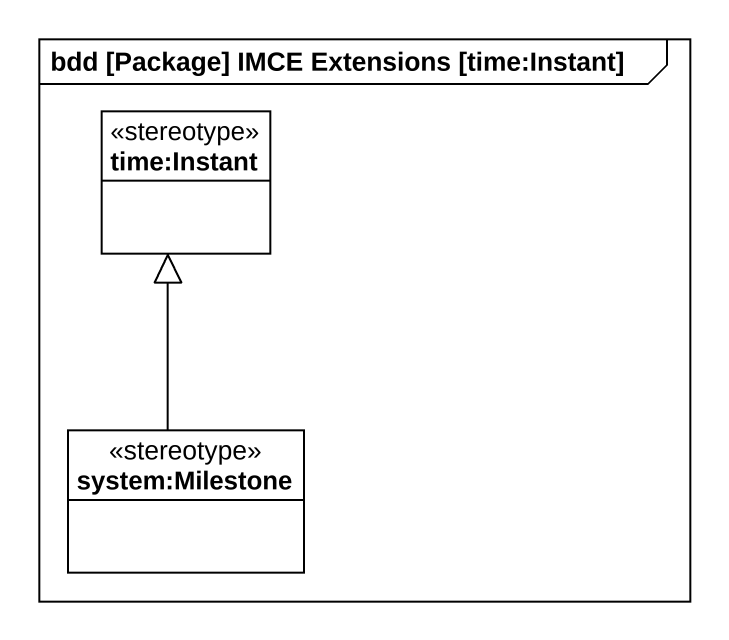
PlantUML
@startuml
mainframe bdd [Package] IMCE Extensions [time:Instant]
hide circle
hide empty members
class "time:Instant" as time_Instant <<stereotype>>
class "system:Milestone" as system_Milestone <<stereotype>>
system_Milestone -up-|> time_Instant
@enduml
